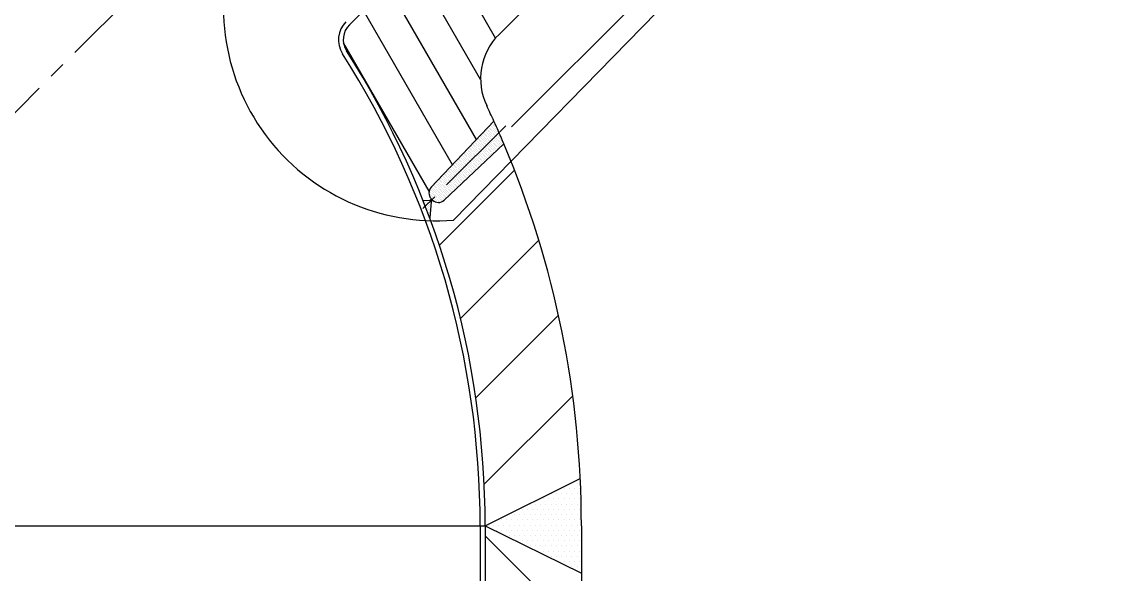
# Model space of a CAD drawing. Extents: x 2963 to 8481, y 2091 to 3069.
# Drawn here: x 3208.5 to 3273.4, y 2881.1 to 2914.2 of the extents above; entities that cross this region are included whole.
import ezdxf

# ---------------------------------------------------------------- set-up
doc = ezdxf.new("R2010")
doc.units = 0
doc.header["$LTSCALE"] = 20
doc.header["$MEASUREMENT"] = 0
doc.linetypes.add('CENTER', pattern=[2, 1.25, -0.25, 0.25, -0.25])
doc.layers.get('0').update_dxf_attribs({"linetype": 'CONTINUOUS'})
for name, color, linetype in [('中心线', 1, 'CENTER'), ('标注线', 3, 'CONTINUOUS'), ('粗实线', 7, 'CONTINUOUS'), ('细实线', 3, 'CONTINUOUS')]:
    doc.layers.add(name, color=color, linetype=linetype)

# ---------------------------------------------------------------- blocks, each defined once
blk = doc.blocks.new('*X5')
at = {"color": 0}
for p, q in [((807.1875, -204.375), (807.1875, -204.375)), ((808.125, -202.5), (808.125, -202.5)), ((808.125, -206.25), (808.125, -206.25)), ((809.0625, -204.375), (809.0625, -204.375)), ((810, -206.25), (810, -206.25)), ((810.9375, -204.375), (810.9375, -204.375)), ((811.875, -206.25), (811.875, -206.25)), ((812.8125, -204.375), (812.8125, -204.375)), ((813.75, -206.25), (813.75, -206.25)), ((815.625, -206.25), (815.625, -206.25)), ((817.5, -206.25), (817.5, -206.25)), ((807.1875, -208.125), (807.1875, -208.125)), ((807.1875, -211.875), (807.1875, -211.875)), ((807.1875, -215.625), (807.1875, -215.625)), ((808.125, -210), (808.125, -210)), ((808.125, -213.75), (808.125, -213.75)), ((808.125, -217.5), (808.125, -217.5)), ((809.0625, -208.125), (809.0625, -208.125)), ((809.0625, -211.875), (809.0625, -211.875)), ((809.0625, -215.625), (809.0625, -215.625)), ((809.0625, -219.375), (809.0625, -219.375)), ((810, -210), (810, -210)), ((810, -213.75), (810, -213.75)), ((810, -217.5), (810, -217.5)), ((810.9375, -208.125), (810.9375, -208.125)), ((810.9375, -211.875), (810.9375, -211.875)), ((810.9375, -215.625), (810.9375, -215.625)), ((810.9375, -219.375), (810.9375, -219.375)), ((811.875, -210), (811.875, -210)), ((811.875, -213.75), (811.875, -213.75)), ((811.875, -217.5), (811.875, -217.5)), ((812.8125, -208.125), (812.8125, -208.125)), ((812.8125, -211.875), (812.8125, -211.875)), ((812.8125, -215.625), (812.8125, -215.625)), ((812.8125, -219.375), (812.8125, -219.375)), ((813.75, -210), (813.75, -210)), ((813.75, -213.75), (813.75, -213.75)), ((813.75, -217.5), (813.75, -217.5)), ((814.6875, -208.125), (814.6875, -208.125)), ((814.6875, -211.875), (814.6875, -211.875)), ((814.6875, -215.625), (814.6875, -215.625)), ((814.6875, -219.375), (814.6875, -219.375)), ((815.625, -210), (815.625, -210)), ((815.625, -213.75), (815.625, -213.75)), ((815.625, -217.5), (815.625, -217.5)), ((816.5625, -208.125), (816.5625, -208.125)), ((816.5625, -211.875), (816.5625, -211.875)), ((816.5625, -215.625), (816.5625, -215.625)), ((816.5625, -219.375), (816.5625, -219.375)), ((817.5, -210), (817.5, -210)), ((817.5, -213.75), (817.5, -213.75)), ((817.5, -217.5), (817.5, -217.5)), ((818.4375, -208.125), (818.4375, -208.125)), ((818.4375, -211.875), (818.4375, -211.875)), ((818.4375, -215.625), (818.4375, -215.625)), ((818.4375, -219.375), (818.4375, -219.375)), ((819.375, -210), (819.375, -210)), ((819.375, -213.75), (819.375, -213.75)), ((819.375, -217.5), (819.375, -217.5)), ((820.3125, -208.125), (820.3125, -208.125)), ((820.3125, -211.875), (820.3125, -211.875)), ((820.3125, -215.625), (820.3125, -215.625)), ((820.3125, -219.375), (820.3125, -219.375)), ((821.25, -210), (821.25, -210)), ((821.25, -213.75), (821.25, -213.75)), ((821.25, -217.5), (821.25, -217.5)), ((822.1875, -208.125), (822.1875, -208.125)), ((822.1875, -211.875), (822.1875, -211.875)), ((822.1875, -215.625), (822.1875, -215.625)), ((822.1875, -219.375), (822.1875, -219.375)), ((823.125, -210), (823.125, -210)), ((823.125, -213.75), (823.125, -213.75)), ((823.125, -217.5), (823.125, -217.5)), ((824.0625, -211.875), (824.0625, -211.875)), ((824.0625, -215.625), (824.0625, -215.625)), ((824.0625, -219.375), (824.0625, -219.375)), ((825, -210), (825, -210)), ((825, -213.75), (825, -213.75)), ((825, -217.5), (825, -217.5)), ((825.9375, -211.875), (825.9375, -211.875)), ((825.9375, -215.625), (825.9375, -215.625)), ((825.9375, -219.375), (825.9375, -219.375)), ((826.875, -210), (826.875, -210)), ((826.875, -213.75), (826.875, -213.75)), ((826.875, -217.5), (826.875, -217.5)), ((827.8125, -211.875), (827.8125, -211.875)), ((827.8125, -215.625), (827.8125, -215.625)), ((827.8125, -219.375), (827.8125, -219.375)), ((828.75, -213.75), (828.75, -213.75)), ((828.75, -217.5), (828.75, -217.5)), ((829.6875, -211.875), (829.6875, -211.875)), ((829.6875, -215.625), (829.6875, -215.625)), ((829.6875, -219.375), (829.6875, -219.375)), ((830.625, -213.75), (830.625, -213.75)), ((830.625, -217.5), (830.625, -217.5)), ((831.5625, -211.875), (831.5625, -211.875)), ((831.5625, -215.625), (831.5625, -215.625)), ((831.5625, -219.375), (831.5625, -219.375)), ((832.5, -213.75), (832.5, -213.75)), ((832.5, -217.5), (832.5, -217.5)), ((833.4375, -215.625), (833.4375, -215.625)), ((833.4375, -219.375), (833.4375, -219.375)), ((808.125, -221.25), (808.125, -221.25)), ((808.125, -225), (808.125, -225)), ((808.125, -228.75), (808.125, -228.75)), ((808.125, -232.5), (808.125, -232.5)), ((809.0625, -223.125), (809.0625, -223.125)), ((809.0625, -226.875), (809.0625, -226.875)), ((809.0625, -230.625), (809.0625, -230.625)), ((810, -221.25), (810, -221.25)), ((810, -225), (810, -225)), ((810, -228.75), (810, -228.75)), ((810, -232.5), (810, -232.5)), ((810.9375, -223.125), (810.9375, -223.125)), ((810.9375, -226.875), (810.9375, -226.875)), ((810.9375, -230.625), (810.9375, -230.625)), ((811.875, -221.25), (811.875, -221.25)), ((811.875, -225), (811.875, -225)), ((811.875, -228.75), (811.875, -228.75)), ((811.875, -232.5), (811.875, -232.5)), ((812.8125, -223.125), (812.8125, -223.125)), ((812.8125, -226.875), (812.8125, -226.875)), ((812.8125, -230.625), (812.8125, -230.625)), ((813.75, -221.25), (813.75, -221.25)), ((813.75, -225), (813.75, -225)), ((813.75, -228.75), (813.75, -228.75)), ((813.75, -232.5), (813.75, -232.5)), ((814.6875, -223.125), (814.6875, -223.125)), ((814.6875, -226.875), (814.6875, -226.875)), ((814.6875, -230.625), (814.6875, -230.625)), ((815.625, -221.25), (815.625, -221.25)), ((815.625, -225), (815.625, -225)), ((815.625, -228.75), (815.625, -228.75)), ((815.625, -232.5), (815.625, -232.5)), ((816.5625, -223.125), (816.5625, -223.125)), ((816.5625, -226.875), (816.5625, -226.875)), ((816.5625, -230.625), (816.5625, -230.625)), ((817.5, -221.25), (817.5, -221.25)), ((817.5, -225), (817.5, -225)), ((817.5, -228.75), (817.5, -228.75)), ((817.5, -232.5), (817.5, -232.5)), ((818.4375, -223.125), (818.4375, -223.125)), ((818.4375, -226.875), (818.4375, -226.875)), ((818.4375, -230.625), (818.4375, -230.625)), ((819.375, -221.25), (819.375, -221.25)), ((819.375, -225), (819.375, -225)), ((819.375, -228.75), (819.375, -228.75)), ((819.375, -232.5), (819.375, -232.5)), ((820.3125, -223.125), (820.3125, -223.125)), ((820.3125, -226.875), (820.3125, -226.875)), ((820.3125, -230.625), (820.3125, -230.625)), ((821.25, -221.25), (821.25, -221.25)), ((821.25, -225), (821.25, -225)), ((821.25, -228.75), (821.25, -228.75)), ((821.25, -232.5), (821.25, -232.5)), ((822.1875, -223.125), (822.1875, -223.125)), ((822.1875, -226.875), (822.1875, -226.875)), ((822.1875, -230.625), (822.1875, -230.625)), ((823.125, -221.25), (823.125, -221.25)), ((823.125, -225), (823.125, -225)), ((823.125, -228.75), (823.125, -228.75)), ((823.125, -232.5), (823.125, -232.5)), ((824.0625, -223.125), (824.0625, -223.125)), ((824.0625, -226.875), (824.0625, -226.875)), ((824.0625, -230.625), (824.0625, -230.625)), ((825, -221.25), (825, -221.25)), ((825, -225), (825, -225)), ((825, -228.75), (825, -228.75)), ((825, -232.5), (825, -232.5)), ((825.9375, -223.125), (825.9375, -223.125)), ((825.9375, -226.875), (825.9375, -226.875)), ((825.9375, -230.625), (825.9375, -230.625)), ((826.875, -221.25), (826.875, -221.25)), ((826.875, -225), (826.875, -225)), ((826.875, -228.75), (826.875, -228.75)), ((826.875, -232.5), (826.875, -232.5)), ((827.8125, -223.125), (827.8125, -223.125)), ((827.8125, -226.875), (827.8125, -226.875)), ((827.8125, -230.625), (827.8125, -230.625)), ((828.75, -221.25), (828.75, -221.25)), ((828.75, -225), (828.75, -225)), ((828.75, -228.75), (828.75, -228.75)), ((828.75, -232.5), (828.75, -232.5)), ((829.6875, -223.125), (829.6875, -223.125)), ((829.6875, -226.875), (829.6875, -226.875)), ((829.6875, -230.625), (829.6875, -230.625)), ((830.625, -221.25), (830.625, -221.25)), ((830.625, -225), (830.625, -225)), ((830.625, -228.75), (830.625, -228.75)), ((830.625, -232.5), (830.625, -232.5)), ((831.5625, -223.125), (831.5625, -223.125)), ((831.5625, -226.875), (831.5625, -226.875)), ((831.5625, -230.625), (831.5625, -230.625)), ((832.5, -221.25), (832.5, -221.25)), ((832.5, -225), (832.5, -225)), ((832.5, -228.75), (832.5, -228.75)), ((832.5, -232.5), (832.5, -232.5)), ((833.4375, -223.125), (833.4375, -223.125)), ((833.4375, -226.875), (833.4375, -226.875)), ((833.4375, -230.625), (833.4375, -230.625)), ((808.125, -236.25), (808.125, -236.25)), ((808.125, -240), (808.125, -240)), ((808.125, -243.75), (808.125, -243.75)), ((809.0625, -234.375), (809.0625, -234.375)), ((809.0625, -238.125), (809.0625, -238.125)), ((809.0625, -241.875), (809.0625, -241.875)), ((809.0625, -245.625), (809.0625, -245.625)), ((810, -236.25), (810, -236.25)), ((810, -240), (810, -240)), ((810, -243.75), (810, -243.75)), ((810.9375, -234.375), (810.9375, -234.375)), ((810.9375, -238.125), (810.9375, -238.125)), ((810.9375, -241.875), (810.9375, -241.875)), ((810.9375, -245.625), (810.9375, -245.625)), ((811.875, -236.25), (811.875, -236.25)), ((811.875, -240), (811.875, -240)), ((811.875, -243.75), (811.875, -243.75)), ((812.8125, -234.375), (812.8125, -234.375)), ((812.8125, -238.125), (812.8125, -238.125)), ((812.8125, -241.875), (812.8125, -241.875)), ((812.8125, -245.625), (812.8125, -245.625)), ((813.75, -236.25), (813.75, -236.25)), ((813.75, -240), (813.75, -240)), ((813.75, -243.75), (813.75, -243.75)), ((814.6875, -234.375), (814.6875, -234.375)), ((814.6875, -238.125), (814.6875, -238.125)), ((814.6875, -241.875), (814.6875, -241.875)), ((814.6875, -245.625), (814.6875, -245.625)), ((815.625, -236.25), (815.625, -236.25)), ((815.625, -240), (815.625, -240)), ((815.625, -243.75), (815.625, -243.75)), ((816.5625, -234.375), (816.5625, -234.375)), ((816.5625, -238.125), (816.5625, -238.125)), ((816.5625, -241.875), (816.5625, -241.875)), ((816.5625, -245.625), (816.5625, -245.625)), ((817.5, -236.25), (817.5, -236.25)), ((817.5, -240), (817.5, -240)), ((817.5, -243.75), (817.5, -243.75)), ((818.4375, -234.375), (818.4375, -234.375)), ((818.4375, -238.125), (818.4375, -238.125)), ((818.4375, -241.875), (818.4375, -241.875)), ((818.4375, -245.625), (818.4375, -245.625)), ((819.375, -236.25), (819.375, -236.25)), ((819.375, -240), (819.375, -240)), ((819.375, -243.75), (819.375, -243.75)), ((820.3125, -234.375), (820.3125, -234.375)), ((820.3125, -238.125), (820.3125, -238.125)), ((820.3125, -241.875), (820.3125, -241.875)), ((820.3125, -245.625), (820.3125, -245.625)), ((821.25, -236.25), (821.25, -236.25)), ((821.25, -240), (821.25, -240)), ((821.25, -243.75), (821.25, -243.75)), ((822.1875, -234.375), (822.1875, -234.375)), ((822.1875, -238.125), (822.1875, -238.125)), ((822.1875, -241.875), (822.1875, -241.875)), ((822.1875, -245.625), (822.1875, -245.625)), ((823.125, -236.25), (823.125, -236.25)), ((823.125, -240), (823.125, -240)), ((823.125, -243.75), (823.125, -243.75)), ((824.0625, -234.375), (824.0625, -234.375)), ((824.0625, -238.125), (824.0625, -238.125)), ((824.0625, -241.875), (824.0625, -241.875)), ((824.0625, -245.625), (824.0625, -245.625)), ((825, -236.25), (825, -236.25)), ((825, -240), (825, -240)), ((825, -243.75), (825, -243.75)), ((825.9375, -234.375), (825.9375, -234.375)), ((825.9375, -238.125), (825.9375, -238.125)), ((825.9375, -241.875), (825.9375, -241.875)), ((825.9375, -245.625), (825.9375, -245.625)), ((826.875, -236.25), (826.875, -236.25)), ((826.875, -240), (826.875, -240)), ((826.875, -243.75), (826.875, -243.75)), ((827.8125, -234.375), (827.8125, -234.375)), ((827.8125, -238.125), (827.8125, -238.125)), ((827.8125, -241.875), (827.8125, -241.875)), ((827.8125, -245.625), (827.8125, -245.625)), ((828.75, -236.25), (828.75, -236.25)), ((828.75, -240), (828.75, -240)), ((828.75, -243.75), (828.75, -243.75)), ((829.6875, -234.375), (829.6875, -234.375)), ((829.6875, -238.125), (829.6875, -238.125)), ((829.6875, -241.875), (829.6875, -241.875)), ((829.6875, -245.625), (829.6875, -245.625)), ((830.625, -236.25), (830.625, -236.25)), ((830.625, -240), (830.625, -240)), ((830.625, -243.75), (830.625, -243.75)), ((831.5625, -234.375), (831.5625, -234.375)), ((831.5625, -238.125), (831.5625, -238.125)), ((831.5625, -241.875), (831.5625, -241.875)), ((831.5625, -245.625), (831.5625, -245.625)), ((832.5, -236.25), (832.5, -236.25)), ((832.5, -240), (832.5, -240)), ((832.5, -243.75), (832.5, -243.75)), ((833.4375, -234.375), (833.4375, -234.375)), ((833.4375, -238.125), (833.4375, -238.125)), ((808.125, -247.5), (808.125, -247.5)), ((808.125, -251.25), (808.125, -251.25)), ((809.0625, -249.375), (809.0625, -249.375)), ((809.0625, -253.125), (809.0625, -253.125)), ((809.0625, -256.875), (809.0625, -256.875)), ((810, -247.5), (810, -247.5)), ((810, -251.25), (810, -251.25)), ((810, -255), (810, -255)), ((810, -258.75), (810, -258.75)), ((810.9375, -249.375), (810.9375, -249.375)), ((810.9375, -253.125), (810.9375, -253.125)), ((810.9375, -256.875), (810.9375, -256.875)), ((811.875, -247.5), (811.875, -247.5)), ((811.875, -251.25), (811.875, -251.25)), ((811.875, -255), (811.875, -255)), ((811.875, -258.75), (811.875, -258.75)), ((812.8125, -249.375), (812.8125, -249.375)), ((812.8125, -253.125), (812.8125, -253.125)), ((812.8125, -256.875), (812.8125, -256.875)), ((813.75, -247.5), (813.75, -247.5)), ((813.75, -251.25), (813.75, -251.25)), ((813.75, -255), (813.75, -255)), ((813.75, -258.75), (813.75, -258.75)), ((814.6875, -249.375), (814.6875, -249.375)), ((814.6875, -253.125), (814.6875, -253.125)), ((814.6875, -256.875), (814.6875, -256.875)), ((815.625, -247.5), (815.625, -247.5)), ((815.625, -251.25), (815.625, -251.25)), ((815.625, -255), (815.625, -255)), ((815.625, -258.75), (815.625, -258.75)), ((816.5625, -249.375), (816.5625, -249.375)), ((816.5625, -253.125), (816.5625, -253.125)), ((816.5625, -256.875), (816.5625, -256.875)), ((817.5, -247.5), (817.5, -247.5)), ((817.5, -251.25), (817.5, -251.25)), ((817.5, -255), (817.5, -255)), ((817.5, -258.75), (817.5, -258.75)), ((818.4375, -249.375), (818.4375, -249.375)), ((818.4375, -253.125), (818.4375, -253.125)), ((818.4375, -256.875), (818.4375, -256.875)), ((819.375, -247.5), (819.375, -247.5)), ((819.375, -251.25), (819.375, -251.25)), ((819.375, -255), (819.375, -255)), ((819.375, -258.75), (819.375, -258.75)), ((820.3125, -249.375), (820.3125, -249.375)), ((820.3125, -253.125), (820.3125, -253.125)), ((820.3125, -256.875), (820.3125, -256.875)), ((821.25, -247.5), (821.25, -247.5)), ((821.25, -251.25), (821.25, -251.25)), ((821.25, -255), (821.25, -255)), ((821.25, -258.75), (821.25, -258.75)), ((822.1875, -249.375), (822.1875, -249.375)), ((822.1875, -253.125), (822.1875, -253.125)), ((822.1875, -256.875), (822.1875, -256.875)), ((823.125, -247.5), (823.125, -247.5)), ((823.125, -251.25), (823.125, -251.25)), ((823.125, -255), (823.125, -255)), ((823.125, -258.75), (823.125, -258.75)), ((824.0625, -249.375), (824.0625, -249.375)), ((824.0625, -253.125), (824.0625, -253.125)), ((824.0625, -256.875), (824.0625, -256.875)), ((825, -247.5), (825, -247.5)), ((825, -251.25), (825, -251.25)), ((825, -255), (825, -255)), ((825, -258.75), (825, -258.75)), ((825.9375, -249.375), (825.9375, -249.375)), ((825.9375, -253.125), (825.9375, -253.125)), ((825.9375, -256.875), (825.9375, -256.875)), ((826.875, -247.5), (826.875, -247.5)), ((826.875, -251.25), (826.875, -251.25)), ((826.875, -255), (826.875, -255)), ((826.875, -258.75), (826.875, -258.75)), ((827.8125, -249.375), (827.8125, -249.375)), ((827.8125, -253.125), (827.8125, -253.125)), ((827.8125, -256.875), (827.8125, -256.875)), ((828.75, -247.5), (828.75, -247.5)), ((828.75, -251.25), (828.75, -251.25)), ((828.75, -255), (828.75, -255)), ((828.75, -258.75), (828.75, -258.75)), ((829.6875, -249.375), (829.6875, -249.375)), ((829.6875, -253.125), (829.6875, -253.125)), ((829.6875, -256.875), (829.6875, -256.875)), ((830.625, -247.5), (830.625, -247.5)), ((830.625, -251.25), (830.625, -251.25)), ((830.625, -255), (830.625, -255)), ((830.625, -258.75), (830.625, -258.75)), ((831.5625, -249.375), (831.5625, -249.375)), ((831.5625, -253.125), (831.5625, -253.125)), ((831.5625, -256.875), (831.5625, -256.875)), ((832.5, -247.5), (832.5, -247.5)), ((832.5, -251.25), (832.5, -251.25)), ((832.5, -255), (832.5, -255)), ((832.5, -258.75), (832.5, -258.75)), ((809.0625, -260.625), (809.0625, -260.625)), ((809.0625, -264.375), (809.0625, -264.375)), ((809.0625, -268.125), (809.0625, -268.125)), ((809.0625, -271.875), (809.0625, -271.875)), ((810, -262.5), (810, -262.5)), ((810, -266.25), (810, -266.25)), ((810, -270), (810, -270)), ((810.9375, -260.625), (810.9375, -260.625)), ((810.9375, -264.375), (810.9375, -264.375)), ((810.9375, -268.125), (810.9375, -268.125)), ((810.9375, -271.875), (810.9375, -271.875)), ((811.875, -262.5), (811.875, -262.5)), ((811.875, -266.25), (811.875, -266.25)), ((811.875, -270), (811.875, -270)), ((812.8125, -260.625), (812.8125, -260.625)), ((812.8125, -264.375), (812.8125, -264.375)), ((812.8125, -268.125), (812.8125, -268.125)), ((812.8125, -271.875), (812.8125, -271.875)), ((813.75, -262.5), (813.75, -262.5)), ((813.75, -266.25), (813.75, -266.25)), ((813.75, -270), (813.75, -270)), ((814.6875, -260.625), (814.6875, -260.625)), ((814.6875, -264.375), (814.6875, -264.375)), ((814.6875, -268.125), (814.6875, -268.125)), ((814.6875, -271.875), (814.6875, -271.875)), ((815.625, -262.5), (815.625, -262.5)), ((815.625, -266.25), (815.625, -266.25)), ((815.625, -270), (815.625, -270)), ((816.5625, -260.625), (816.5625, -260.625)), ((816.5625, -264.375), (816.5625, -264.375)), ((816.5625, -268.125), (816.5625, -268.125)), ((816.5625, -271.875), (816.5625, -271.875)), ((817.5, -262.5), (817.5, -262.5)), ((817.5, -266.25), (817.5, -266.25)), ((817.5, -270), (817.5, -270)), ((818.4375, -260.625), (818.4375, -260.625)), ((818.4375, -264.375), (818.4375, -264.375)), ((818.4375, -268.125), (818.4375, -268.125)), ((818.4375, -271.875), (818.4375, -271.875)), ((819.375, -262.5), (819.375, -262.5)), ((819.375, -266.25), (819.375, -266.25)), ((819.375, -270), (819.375, -270)), ((820.3125, -260.625), (820.3125, -260.625)), ((820.3125, -264.375), (820.3125, -264.375)), ((820.3125, -268.125), (820.3125, -268.125)), ((820.3125, -271.875), (820.3125, -271.875)), ((821.25, -262.5), (821.25, -262.5)), ((821.25, -266.25), (821.25, -266.25)), ((821.25, -270), (821.25, -270)), ((822.1875, -260.625), (822.1875, -260.625)), ((822.1875, -264.375), (822.1875, -264.375)), ((822.1875, -268.125), (822.1875, -268.125)), ((822.1875, -271.875), (822.1875, -271.875)), ((823.125, -262.5), (823.125, -262.5)), ((823.125, -266.25), (823.125, -266.25)), ((823.125, -270), (823.125, -270)), ((824.0625, -260.625), (824.0625, -260.625)), ((824.0625, -264.375), (824.0625, -264.375)), ((824.0625, -268.125), (824.0625, -268.125)), ((824.0625, -271.875), (824.0625, -271.875)), ((825, -262.5), (825, -262.5)), ((825, -266.25), (825, -266.25)), ((825, -270), (825, -270)), ((825.9375, -260.625), (825.9375, -260.625)), ((825.9375, -264.375), (825.9375, -264.375)), ((825.9375, -268.125), (825.9375, -268.125)), ((825.9375, -271.875), (825.9375, -271.875)), ((826.875, -262.5), (826.875, -262.5)), ((826.875, -266.25), (826.875, -266.25)), ((826.875, -270), (826.875, -270)), ((827.8125, -260.625), (827.8125, -260.625)), ((827.8125, -264.375), (827.8125, -264.375)), ((827.8125, -268.125), (827.8125, -268.125)), ((827.8125, -271.875), (827.8125, -271.875)), ((828.75, -262.5), (828.75, -262.5)), ((828.75, -266.25), (828.75, -266.25)), ((828.75, -270), (828.75, -270)), ((829.6875, -260.625), (829.6875, -260.625)), ((829.6875, -264.375), (829.6875, -264.375)), ((829.6875, -268.125), (829.6875, -268.125)), ((829.6875, -271.875), (829.6875, -271.875)), ((830.625, -262.5), (830.625, -262.5)), ((830.625, -266.25), (830.625, -266.25)), ((830.625, -270), (830.625, -270)), ((831.5625, -260.625), (831.5625, -260.625)), ((831.5625, -264.375), (831.5625, -264.375)), ((831.5625, -268.125), (831.5625, -268.125)), ((831.5625, -271.875), (831.5625, -271.875)), ((832.5, -262.5), (832.5, -262.5)), ((832.5, -266.25), (832.5, -266.25)), ((832.5, -270), (832.5, -270)), ((809.0625, -275.625), (809.0625, -275.625)), ((809.0625, -279.375), (809.0625, -279.375)), ((809.0625, -283.125), (809.0625, -283.125)), ((810, -273.75), (810, -273.75)), ((810, -277.5), (810, -277.5)), ((810, -281.25), (810, -281.25)), ((810, -285), (810, -285)), ((810.9375, -275.625), (810.9375, -275.625)), ((810.9375, -279.375), (810.9375, -279.375)), ((810.9375, -283.125), (810.9375, -283.125)), ((811.875, -273.75), (811.875, -273.75)), ((811.875, -277.5), (811.875, -277.5)), ((811.875, -281.25), (811.875, -281.25)), ((811.875, -285), (811.875, -285)), ((812.8125, -275.625), (812.8125, -275.625)), ((812.8125, -279.375), (812.8125, -279.375)), ((812.8125, -283.125), (812.8125, -283.125)), ((813.75, -273.75), (813.75, -273.75)), ((813.75, -277.5), (813.75, -277.5)), ((813.75, -281.25), (813.75, -281.25)), ((813.75, -285), (813.75, -285)), ((814.6875, -275.625), (814.6875, -275.625)), ((814.6875, -279.375), (814.6875, -279.375)), ((814.6875, -283.125), (814.6875, -283.125)), ((815.625, -273.75), (815.625, -273.75)), ((815.625, -277.5), (815.625, -277.5)), ((815.625, -281.25), (815.625, -281.25)), ((815.625, -285), (815.625, -285)), ((816.5625, -275.625), (816.5625, -275.625)), ((816.5625, -279.375), (816.5625, -279.375)), ((816.5625, -283.125), (816.5625, -283.125)), ((817.5, -273.75), (817.5, -273.75)), ((817.5, -277.5), (817.5, -277.5)), ((817.5, -281.25), (817.5, -281.25)), ((817.5, -285), (817.5, -285)), ((818.4375, -275.625), (818.4375, -275.625)), ((818.4375, -279.375), (818.4375, -279.375)), ((818.4375, -283.125), (818.4375, -283.125)), ((819.375, -273.75), (819.375, -273.75)), ((819.375, -277.5), (819.375, -277.5)), ((819.375, -281.25), (819.375, -281.25)), ((819.375, -285), (819.375, -285)), ((820.3125, -275.625), (820.3125, -275.625)), ((820.3125, -279.375), (820.3125, -279.375)), ((820.3125, -283.125), (820.3125, -283.125)), ((821.25, -273.75), (821.25, -273.75)), ((821.25, -277.5), (821.25, -277.5)), ((821.25, -281.25), (821.25, -281.25)), ((821.25, -285), (821.25, -285)), ((822.1875, -275.625), (822.1875, -275.625)), ((822.1875, -279.375), (822.1875, -279.375)), ((822.1875, -283.125), (822.1875, -283.125)), ((823.125, -273.75), (823.125, -273.75)), ((823.125, -277.5), (823.125, -277.5)), ((823.125, -281.25), (823.125, -281.25)), ((823.125, -285), (823.125, -285)), ((824.0625, -275.625), (824.0625, -275.625)), ((824.0625, -279.375), (824.0625, -279.375)), ((824.0625, -283.125), (824.0625, -283.125)), ((825, -273.75), (825, -273.75)), ((825, -277.5), (825, -277.5)), ((825, -281.25), (825, -281.25)), ((825, -285), (825, -285)), ((825.9375, -275.625), (825.9375, -275.625)), ((825.9375, -279.375), (825.9375, -279.375)), ((825.9375, -283.125), (825.9375, -283.125)), ((826.875, -273.75), (826.875, -273.75)), ((826.875, -277.5), (826.875, -277.5)), ((826.875, -281.25), (826.875, -281.25)), ((826.875, -285), (826.875, -285)), ((827.8125, -275.625), (827.8125, -275.625)), ((827.8125, -279.375), (827.8125, -279.375)), ((827.8125, -283.125), (827.8125, -283.125)), ((828.75, -273.75), (828.75, -273.75)), ((828.75, -277.5), (828.75, -277.5)), ((828.75, -281.25), (828.75, -281.25)), ((828.75, -285), (828.75, -285)), ((829.6875, -275.625), (829.6875, -275.625)), ((829.6875, -279.375), (829.6875, -279.375)), ((829.6875, -283.125), (829.6875, -283.125)), ((830.625, -273.75), (830.625, -273.75)), ((830.625, -277.5), (830.625, -277.5)), ((830.625, -281.25), (830.625, -281.25)), ((830.625, -285), (830.625, -285)), ((831.5625, -275.625), (831.5625, -275.625)), ((831.5625, -279.375), (831.5625, -279.375)), ((831.5625, -283.125), (831.5625, -283.125)), ((832.5, -273.75), (832.5, -273.75)), ((809.0625, -286.875), (809.0625, -286.875)), ((810, -288.75), (810, -288.75)), ((810, -292.5), (810, -292.5)), ((810, -296.25), (810, -296.25)), ((810.9375, -286.875), (810.9375, -286.875)), ((810.9375, -290.625), (810.9375, -290.625)), ((810.9375, -294.375), (810.9375, -294.375)), ((810.9375, -298.125), (810.9375, -298.125)), ((811.875, -288.75), (811.875, -288.75)), ((811.875, -292.5), (811.875, -292.5)), ((811.875, -296.25), (811.875, -296.25)), ((812.8125, -286.875), (812.8125, -286.875)), ((812.8125, -290.625), (812.8125, -290.625)), ((812.8125, -294.375), (812.8125, -294.375)), ((812.8125, -298.125), (812.8125, -298.125)), ((813.75, -288.75), (813.75, -288.75)), ((813.75, -292.5), (813.75, -292.5)), ((813.75, -296.25), (813.75, -296.25)), ((814.6875, -286.875), (814.6875, -286.875)), ((814.6875, -290.625), (814.6875, -290.625)), ((814.6875, -294.375), (814.6875, -294.375)), ((814.6875, -298.125), (814.6875, -298.125)), ((815.625, -288.75), (815.625, -288.75)), ((815.625, -292.5), (815.625, -292.5)), ((815.625, -296.25), (815.625, -296.25)), ((816.5625, -286.875), (816.5625, -286.875)), ((816.5625, -290.625), (816.5625, -290.625)), ((816.5625, -294.375), (816.5625, -294.375)), ((816.5625, -298.125), (816.5625, -298.125)), ((817.5, -288.75), (817.5, -288.75)), ((817.5, -292.5), (817.5, -292.5)), ((817.5, -296.25), (817.5, -296.25)), ((818.4375, -286.875), (818.4375, -286.875)), ((818.4375, -290.625), (818.4375, -290.625)), ((818.4375, -294.375), (818.4375, -294.375)), ((818.4375, -298.125), (818.4375, -298.125)), ((819.375, -288.75), (819.375, -288.75)), ((819.375, -292.5), (819.375, -292.5)), ((819.375, -296.25), (819.375, -296.25)), ((820.3125, -286.875), (820.3125, -286.875)), ((820.3125, -290.625), (820.3125, -290.625)), ((820.3125, -294.375), (820.3125, -294.375)), ((820.3125, -298.125), (820.3125, -298.125)), ((821.25, -288.75), (821.25, -288.75)), ((821.25, -292.5), (821.25, -292.5)), ((821.25, -296.25), (821.25, -296.25)), ((822.1875, -286.875), (822.1875, -286.875)), ((822.1875, -290.625), (822.1875, -290.625)), ((822.1875, -294.375), (822.1875, -294.375)), ((822.1875, -298.125), (822.1875, -298.125)), ((823.125, -288.75), (823.125, -288.75)), ((823.125, -292.5), (823.125, -292.5)), ((823.125, -296.25), (823.125, -296.25)), ((824.0625, -286.875), (824.0625, -286.875)), ((824.0625, -290.625), (824.0625, -290.625)), ((824.0625, -294.375), (824.0625, -294.375)), ((824.0625, -298.125), (824.0625, -298.125)), ((825, -288.75), (825, -288.75)), ((825, -292.5), (825, -292.5)), ((825, -296.25), (825, -296.25)), ((825.9375, -286.875), (825.9375, -286.875)), ((825.9375, -290.625), (825.9375, -290.625)), ((825.9375, -294.375), (825.9375, -294.375)), ((825.9375, -298.125), (825.9375, -298.125)), ((826.875, -288.75), (826.875, -288.75)), ((826.875, -292.5), (826.875, -292.5)), ((826.875, -296.25), (826.875, -296.25)), ((827.8125, -286.875), (827.8125, -286.875)), ((827.8125, -290.625), (827.8125, -290.625)), ((827.8125, -294.375), (827.8125, -294.375)), ((827.8125, -298.125), (827.8125, -298.125)), ((828.75, -288.75), (828.75, -288.75)), ((828.75, -292.5), (828.75, -292.5)), ((828.75, -296.25), (828.75, -296.25)), ((829.6875, -286.875), (829.6875, -286.875)), ((829.6875, -290.625), (829.6875, -290.625)), ((829.6875, -294.375), (829.6875, -294.375)), ((829.6875, -298.125), (829.6875, -298.125)), ((830.625, -288.75), (830.625, -288.75)), ((830.625, -292.5), (830.625, -292.5)), ((830.625, -296.25), (830.625, -296.25)), ((831.5625, -286.875), (831.5625, -286.875)), ((831.5625, -290.625), (831.5625, -290.625)), ((831.5625, -294.375), (831.5625, -294.375)), ((831.5625, -298.125), (831.5625, -298.125)), ((810, -300), (810, -300)), ((810, -303.75), (810, -303.75)), ((810, -307.5), (810, -307.5)), ((810, -311.25), (810, -311.25)), ((810.9375, -301.875), (810.9375, -301.875)), ((810.9375, -305.625), (810.9375, -305.625)), ((810.9375, -309.375), (810.9375, -309.375)), ((811.875, -300), (811.875, -300)), ((811.875, -303.75), (811.875, -303.75)), ((811.875, -307.5), (811.875, -307.5)), ((811.875, -311.25), (811.875, -311.25)), ((812.8125, -301.875), (812.8125, -301.875)), ((812.8125, -305.625), (812.8125, -305.625)), ((812.8125, -309.375), (812.8125, -309.375)), ((813.75, -300), (813.75, -300)), ((813.75, -303.75), (813.75, -303.75)), ((813.75, -307.5), (813.75, -307.5)), ((813.75, -311.25), (813.75, -311.25)), ((814.6875, -301.875), (814.6875, -301.875)), ((814.6875, -305.625), (814.6875, -305.625)), ((814.6875, -309.375), (814.6875, -309.375)), ((815.625, -300), (815.625, -300)), ((815.625, -303.75), (815.625, -303.75)), ((815.625, -307.5), (815.625, -307.5)), ((815.625, -311.25), (815.625, -311.25)), ((816.5625, -301.875), (816.5625, -301.875)), ((816.5625, -305.625), (816.5625, -305.625)), ((816.5625, -309.375), (816.5625, -309.375)), ((817.5, -300), (817.5, -300)), ((817.5, -303.75), (817.5, -303.75)), ((817.5, -307.5), (817.5, -307.5)), ((817.5, -311.25), (817.5, -311.25)), ((818.4375, -301.875), (818.4375, -301.875)), ((818.4375, -305.625), (818.4375, -305.625)), ((818.4375, -309.375), (818.4375, -309.375)), ((819.375, -300), (819.375, -300)), ((819.375, -303.75), (819.375, -303.75)), ((819.375, -307.5), (819.375, -307.5)), ((819.375, -311.25), (819.375, -311.25)), ((820.3125, -301.875), (820.3125, -301.875)), ((820.3125, -305.625), (820.3125, -305.625)), ((820.3125, -309.375), (820.3125, -309.375)), ((821.25, -300), (821.25, -300)), ((821.25, -303.75), (821.25, -303.75)), ((821.25, -307.5), (821.25, -307.5)), ((821.25, -311.25), (821.25, -311.25)), ((822.1875, -301.875), (822.1875, -301.875)), ((822.1875, -305.625), (822.1875, -305.625)), ((822.1875, -309.375), (822.1875, -309.375)), ((823.125, -300), (823.125, -300)), ((823.125, -303.75), (823.125, -303.75)), ((823.125, -307.5), (823.125, -307.5)), ((823.125, -311.25), (823.125, -311.25)), ((824.0625, -301.875), (824.0625, -301.875)), ((824.0625, -305.625), (824.0625, -305.625)), ((824.0625, -309.375), (824.0625, -309.375)), ((825, -300), (825, -300)), ((825, -303.75), (825, -303.75)), ((825, -307.5), (825, -307.5)), ((825, -311.25), (825, -311.25)), ((825.9375, -301.875), (825.9375, -301.875)), ((825.9375, -305.625), (825.9375, -305.625)), ((825.9375, -309.375), (825.9375, -309.375)), ((826.875, -300), (826.875, -300)), ((826.875, -303.75), (826.875, -303.75)), ((826.875, -307.5), (826.875, -307.5)), ((826.875, -311.25), (826.875, -311.25)), ((827.8125, -301.875), (827.8125, -301.875)), ((827.8125, -305.625), (827.8125, -305.625)), ((827.8125, -309.375), (827.8125, -309.375)), ((828.75, -300), (828.75, -300)), ((828.75, -303.75), (828.75, -303.75)), ((828.75, -307.5), (828.75, -307.5)), ((828.75, -311.25), (828.75, -311.25)), ((829.6875, -301.875), (829.6875, -301.875)), ((829.6875, -305.625), (829.6875, -305.625)), ((829.6875, -309.375), (829.6875, -309.375)), ((830.625, -300), (830.625, -300)), ((830.625, -303.75), (830.625, -303.75)), ((830.625, -307.5), (830.625, -307.5)), ((830.625, -311.25), (830.625, -311.25)), ((831.5625, -301.875), (831.5625, -301.875)), ((831.5625, -305.625), (831.5625, -305.625)), ((831.5625, -309.375), (831.5625, -309.375)), ((810.9375, -313.125), (810.9375, -313.125)), ((811.875, -315), (811.875, -315)), ((812.8125, -313.125), (812.8125, -313.125)), ((812.8125, -316.875), (812.8125, -316.875)), ((813.75, -315), (813.75, -315)), ((814.6875, -313.125), (814.6875, -313.125)), ((814.6875, -316.875), (814.6875, -316.875)), ((815.625, -315), (815.625, -315)), ((815.625, -318.75), (815.625, -318.75)), ((816.5625, -313.125), (816.5625, -313.125)), ((816.5625, -316.875), (816.5625, -316.875)), ((817.5, -315), (817.5, -315)), ((817.5, -318.75), (817.5, -318.75)), ((818.4375, -313.125), (818.4375, -313.125)), ((818.4375, -316.875), (818.4375, -316.875)), ((818.4375, -324.375), (818.4375, -324.375)), ((819.375, -315), (819.375, -315)), ((819.375, -318.75), (819.375, -318.75)), ((820.3125, -313.125), (820.3125, -313.125)), ((820.3125, -316.875), (820.3125, -316.875)), ((820.3125, -320.625), (820.3125, -320.625)), ((820.3125, -324.375), (820.3125, -324.375)), ((821.25, -315), (821.25, -315)), ((821.25, -318.75), (821.25, -318.75)), ((821.25, -322.5), (821.25, -322.5)), ((822.1875, -313.125), (822.1875, -313.125)), ((822.1875, -316.875), (822.1875, -316.875)), ((822.1875, -324.375), (822.1875, -324.375)), ((823.125, -315), (823.125, -315)), ((823.125, -318.75), (823.125, -318.75)), ((824.0625, -313.125), (824.0625, -313.125)), ((824.0625, -316.875), (824.0625, -316.875)), ((825, -315), (825, -315)), ((825, -318.75), (825, -318.75)), ((825.9375, -313.125), (825.9375, -313.125)), ((825.9375, -316.875), (825.9375, -316.875)), ((826.875, -315), (826.875, -315)), ((827.8125, -313.125), (827.8125, -313.125)), ((827.8125, -316.875), (827.8125, -316.875)), ((828.75, -315), (828.75, -315)), ((829.6875, -313.125), (829.6875, -313.125)), ((816.5625, -328.125), (816.5625, -328.125)), ((817.5, -326.25), (817.5, -326.25)), ((818.4375, -328.125), (818.4375, -328.125)), ((819.375, -326.25), (819.375, -326.25)), ((819.375, -330), (819.375, -330)), ((820.3125, -328.125), (820.3125, -328.125)), ((821.25, -326.25), (821.25, -326.25)), ((821.25, -330), (821.25, -330)), ((822.1875, -328.125), (822.1875, -328.125)), ((822.1875, -331.875), (822.1875, -331.875)), ((823.125, -326.25), (823.125, -326.25)), ((823.125, -330), (823.125, -330)), ((824.0625, -328.125), (824.0625, -328.125)), ((824.0625, -331.875), (824.0625, -331.875)), ((825, -330), (825, -330)), ((825.9375, -328.125), (825.9375, -328.125)), ((825.9375, -331.875), (825.9375, -331.875)), ((826.875, -330), (826.875, -330)), ((826.875, -333.75), (826.875, -333.75)), ((827.8125, -331.875), (827.8125, -331.875)), ((828.75, -333.75), (828.75, -333.75)), ((830.625, -333.75), (830.625, -333.75)), ((831.5625, -335.625), (831.5625, -335.625))]:
    blk.add_line(p, q, dxfattribs=at)
blk = doc.blocks.new('*X11')
at = {"color": 0}
for p, q in [((2600.984, 2900.797), (2605.472, 2905.285)), ((2602.247, 2896.404), (2606.928, 2901.085)), ((2603.164, 2891.663), (2608.102, 2896.602)), ((2603.661, 2886.504), (2608.951, 2891.794))]:
    blk.add_line(p, q, dxfattribs=at)
blk = doc.blocks.new('*X14')
at = {"color": 0}
blk.add_line((2609.469, 2877.679), (2603.719, 2883.429), dxfattribs=at)
blk = doc.blocks.new('*X18')
at = {"color": 0}
for p, q in [((2608.4375, 2886.25), (2608.4375, 2886.25)), ((2608.75, 2886.25), (2608.75, 2886.25)), ((2608.90625, 2886.5625), (2608.90625, 2886.5625)), ((2609.0625, 2886.25), (2609.0625, 2886.25)), ((2609.21875, 2886.5625), (2609.21875, 2886.5625)), ((2609.375, 2886.25), (2609.375, 2886.25)), ((2607.1875, 2885.625), (2607.1875, 2885.625)), ((2607.5, 2885.625), (2607.5, 2885.625)), ((2607.65625, 2885.9375), (2607.65625, 2885.9375)), ((2607.8125, 2885.625), (2607.8125, 2885.625)), ((2607.96875, 2885.9375), (2607.96875, 2885.9375)), ((2608.125, 2885.625), (2608.125, 2885.625)), ((2608.28125, 2885.9375), (2608.28125, 2885.9375)), ((2608.4375, 2885.625), (2608.4375, 2885.625)), ((2608.59375, 2885.9375), (2608.59375, 2885.9375)), ((2608.75, 2885.625), (2608.75, 2885.625)), ((2608.90625, 2885.9375), (2608.90625, 2885.9375)), ((2609.0625, 2885.625), (2609.0625, 2885.625)), ((2609.21875, 2885.9375), (2609.21875, 2885.9375)), ((2609.375, 2885.625), (2609.375, 2885.625)), ((2605.9375, 2885), (2605.9375, 2885)), ((2606.25, 2885), (2606.25, 2885)), ((2606.40625, 2885.3125), (2606.40625, 2885.3125)), ((2606.5625, 2885), (2606.5625, 2885)), ((2606.71875, 2885.3125), (2606.71875, 2885.3125)), ((2606.875, 2885), (2606.875, 2885)), ((2607.03125, 2885.3125), (2607.03125, 2885.3125)), ((2607.1875, 2885), (2607.1875, 2885)), ((2607.34375, 2885.3125), (2607.34375, 2885.3125)), ((2607.5, 2885), (2607.5, 2885)), ((2607.65625, 2885.3125), (2607.65625, 2885.3125)), ((2607.8125, 2885), (2607.8125, 2885)), ((2607.96875, 2885.3125), (2607.96875, 2885.3125)), ((2608.125, 2885), (2608.125, 2885)), ((2608.28125, 2885.3125), (2608.28125, 2885.3125)), ((2608.4375, 2885), (2608.4375, 2885)), ((2608.59375, 2885.3125), (2608.59375, 2885.3125)), ((2608.75, 2885), (2608.75, 2885)), ((2608.90625, 2885.3125), (2608.90625, 2885.3125)), ((2609.0625, 2885), (2609.0625, 2885)), ((2609.21875, 2885.3125), (2609.21875, 2885.3125)), ((2609.375, 2885), (2609.375, 2885)), ((2604.6875, 2884.375), (2604.6875, 2884.375)), ((2605, 2884.375), (2605, 2884.375)), ((2605.15625, 2884.6875), (2605.15625, 2884.6875)), ((2605.3125, 2884.375), (2605.3125, 2884.375)), ((2605.46875, 2884.6875), (2605.46875, 2884.6875)), ((2605.625, 2884.375), (2605.625, 2884.375)), ((2605.78125, 2884.6875), (2605.78125, 2884.6875)), ((2605.9375, 2884.375), (2605.9375, 2884.375)), ((2606.09375, 2884.6875), (2606.09375, 2884.6875)), ((2606.25, 2884.375), (2606.25, 2884.375)), ((2606.40625, 2884.6875), (2606.40625, 2884.6875)), ((2606.5625, 2884.375), (2606.5625, 2884.375)), ((2606.71875, 2884.6875), (2606.71875, 2884.6875)), ((2606.875, 2884.375), (2606.875, 2884.375)), ((2607.03125, 2884.6875), (2607.03125, 2884.6875)), ((2607.1875, 2884.375), (2607.1875, 2884.375)), ((2607.34375, 2884.6875), (2607.34375, 2884.6875)), ((2607.5, 2884.375), (2607.5, 2884.375)), ((2607.65625, 2884.6875), (2607.65625, 2884.6875)), ((2607.8125, 2884.375), (2607.8125, 2884.375)), ((2607.96875, 2884.6875), (2607.96875, 2884.6875)), ((2608.125, 2884.375), (2608.125, 2884.375)), ((2608.28125, 2884.6875), (2608.28125, 2884.6875)), ((2608.4375, 2884.375), (2608.4375, 2884.375)), ((2608.59375, 2884.6875), (2608.59375, 2884.6875)), ((2608.75, 2884.375), (2608.75, 2884.375)), ((2608.90625, 2884.6875), (2608.90625, 2884.6875)), ((2609.0625, 2884.375), (2609.0625, 2884.375)), ((2609.21875, 2884.6875), (2609.21875, 2884.6875)), ((2609.375, 2884.375), (2609.375, 2884.375)), ((2603.90625, 2884.0625), (2603.90625, 2884.0625)), ((2604.21875, 2884.0625), (2604.21875, 2884.0625)), ((2604.375, 2883.75), (2604.375, 2883.75)), ((2604.53125, 2884.0625), (2604.53125, 2884.0625)), ((2604.6875, 2883.75), (2604.6875, 2883.75)), ((2604.84375, 2884.0625), (2604.84375, 2884.0625)), ((2605, 2883.75), (2605, 2883.75)), ((2605.15625, 2884.0625), (2605.15625, 2884.0625)), ((2605.3125, 2883.75), (2605.3125, 2883.75)), ((2605.46875, 2884.0625), (2605.46875, 2884.0625)), ((2605.625, 2883.75), (2605.625, 2883.75)), ((2605.78125, 2884.0625), (2605.78125, 2884.0625)), ((2605.9375, 2883.75), (2605.9375, 2883.75)), ((2606.09375, 2884.0625), (2606.09375, 2884.0625)), ((2606.25, 2883.75), (2606.25, 2883.75)), ((2606.40625, 2884.0625), (2606.40625, 2884.0625)), ((2606.5625, 2883.75), (2606.5625, 2883.75)), ((2606.71875, 2884.0625), (2606.71875, 2884.0625)), ((2606.875, 2883.75), (2606.875, 2883.75)), ((2607.03125, 2884.0625), (2607.03125, 2884.0625)), ((2607.1875, 2883.75), (2607.1875, 2883.75)), ((2607.34375, 2884.0625), (2607.34375, 2884.0625)), ((2607.5, 2883.75), (2607.5, 2883.75)), ((2607.65625, 2884.0625), (2607.65625, 2884.0625)), ((2607.8125, 2883.75), (2607.8125, 2883.75)), ((2607.96875, 2884.0625), (2607.96875, 2884.0625)), ((2608.125, 2883.75), (2608.125, 2883.75)), ((2608.28125, 2884.0625), (2608.28125, 2884.0625)), ((2608.4375, 2883.75), (2608.4375, 2883.75)), ((2608.59375, 2884.0625), (2608.59375, 2884.0625)), ((2608.75, 2883.75), (2608.75, 2883.75)), ((2608.90625, 2884.0625), (2608.90625, 2884.0625)), ((2609.0625, 2883.75), (2609.0625, 2883.75)), ((2609.21875, 2884.0625), (2609.21875, 2884.0625)), ((2609.375, 2883.75), (2609.375, 2883.75)), ((2605.15625, 2883.4375), (2605.15625, 2883.4375)), ((2605.46875, 2883.4375), (2605.46875, 2883.4375)), ((2605.625, 2883.125), (2605.625, 2883.125)), ((2605.78125, 2883.4375), (2605.78125, 2883.4375)), ((2605.9375, 2883.125), (2605.9375, 2883.125)), ((2606.09375, 2883.4375), (2606.09375, 2883.4375)), ((2606.25, 2883.125), (2606.25, 2883.125)), ((2606.40625, 2883.4375), (2606.40625, 2883.4375)), ((2606.5625, 2883.125), (2606.5625, 2883.125)), ((2606.71875, 2883.4375), (2606.71875, 2883.4375)), ((2606.875, 2883.125), (2606.875, 2883.125)), ((2607.03125, 2883.4375), (2607.03125, 2883.4375)), ((2607.1875, 2883.125), (2607.1875, 2883.125)), ((2607.34375, 2883.4375), (2607.34375, 2883.4375)), ((2607.5, 2883.125), (2607.5, 2883.125)), ((2607.65625, 2883.4375), (2607.65625, 2883.4375)), ((2607.8125, 2883.125), (2607.8125, 2883.125)), ((2607.96875, 2883.4375), (2607.96875, 2883.4375)), ((2608.125, 2883.125), (2608.125, 2883.125)), ((2608.28125, 2883.4375), (2608.28125, 2883.4375)), ((2608.4375, 2883.125), (2608.4375, 2883.125)), ((2608.59375, 2883.4375), (2608.59375, 2883.4375)), ((2608.75, 2883.125), (2608.75, 2883.125)), ((2608.90625, 2883.4375), (2608.90625, 2883.4375)), ((2609.0625, 2883.125), (2609.0625, 2883.125)), ((2609.21875, 2883.4375), (2609.21875, 2883.4375)), ((2609.375, 2883.125), (2609.375, 2883.125)), ((2606.40625, 2882.8125), (2606.40625, 2882.8125)), ((2606.71875, 2882.8125), (2606.71875, 2882.8125)), ((2606.875, 2882.5), (2606.875, 2882.5)), ((2607.03125, 2882.8125), (2607.03125, 2882.8125)), ((2607.1875, 2882.5), (2607.1875, 2882.5)), ((2607.34375, 2882.8125), (2607.34375, 2882.8125)), ((2607.5, 2882.5), (2607.5, 2882.5)), ((2607.65625, 2882.8125), (2607.65625, 2882.8125)), ((2607.65625, 2882.1875), (2607.65625, 2882.1875)), ((2607.8125, 2882.5), (2607.8125, 2882.5)), ((2607.96875, 2882.8125), (2607.96875, 2882.8125)), ((2607.96875, 2882.1875), (2607.96875, 2882.1875)), ((2608.125, 2882.5), (2608.125, 2882.5)), ((2608.28125, 2882.8125), (2608.28125, 2882.8125)), ((2608.28125, 2882.1875), (2608.28125, 2882.1875)), ((2608.4375, 2882.5), (2608.4375, 2882.5)), ((2608.59375, 2882.8125), (2608.59375, 2882.8125)), ((2608.59375, 2882.1875), (2608.59375, 2882.1875)), ((2608.75, 2882.5), (2608.75, 2882.5)), ((2608.90625, 2882.8125), (2608.90625, 2882.8125)), ((2608.90625, 2882.1875), (2608.90625, 2882.1875)), ((2609.0625, 2882.5), (2609.0625, 2882.5)), ((2609.21875, 2882.8125), (2609.21875, 2882.8125)), ((2609.21875, 2882.1875), (2609.21875, 2882.1875)), ((2609.375, 2882.5), (2609.375, 2882.5)), ((2608.125, 2881.875), (2608.125, 2881.875)), ((2608.4375, 2881.875), (2608.4375, 2881.875)), ((2608.75, 2881.875), (2608.75, 2881.875)), ((2608.90625, 2881.5625), (2608.90625, 2881.5625)), ((2609.0625, 2881.875), (2609.0625, 2881.875)), ((2609.21875, 2881.5625), (2609.21875, 2881.5625)), ((2609.375, 2881.875), (2609.375, 2881.875)), ((2609.375, 2881.25), (2609.375, 2881.25))]:
    blk.add_line(p, q, dxfattribs=at)
blk = doc.blocks.new('*X24')
at = {"color": 0}
for p, q in [((2604.575, 2920.744), (2603.804, 2922.079)), ((2603.849, 2918.002), (2602.309, 2920.669)), ((2605.313, 2919.466), (2604.756, 2920.43)), ((2602.436, 2916.448), (2600.845, 2919.205)), ((2603.448, 2910.696), (2599.38, 2917.741)), ((2607.254, 2916.104), (2606.555, 2917.314)), ((2603.206, 2907.115), (2597.916, 2916.277)), ((2605.79, 2914.64), (2605.091, 2915.85)), ((2601.77, 2905.602), (2596.452, 2914.813)), ((2604.333, 2913.164), (2603.252, 2915.035)), ((2600.371, 2904.025), (2595.258, 2912.881))]:
    blk.add_line(p, q, dxfattribs=at)

msp = doc.modelspace()

# ---------------------------------------------------------------- linework, layer by layer
at = {"layer": '中心线', "ltscale": 0.2}
for p, q in [((3183.34, 2884.0229), (3246.1922, 2946.8751)), ((3237.3696, 2907.9349), (3231.7976, 2902.3629))]:
    msp.add_line(p, q, dxfattribs=at)
at = {"layer": '标注线'}
msp.add_line((3237.7125, 2907.87), (3273.3666, 2943.5242), dxfattribs=at)
at = {"layer": '粗实线'}
for p, q in [((3228.0285, 2913.9682), (3236.1332, 2922.0729)), ((3236.9668, 2913.3959), (3241.0355, 2917.4646)), ((3232.9175, 2904.2604), (3236.6622, 2908.2065)), ((3233.6951, 2903.4828), (3237.253, 2906.8591)), ((3232.8383, 2903.4742), (3232.4403, 2903.4394)), ((3232.909, 2903.4035), (3232.8245, 2902.4383)), ((3232.8383, 2903.4742), (3232.9266, 2903.5626)), ((3232.909, 2903.4035), (3232.9974, 2903.4919)), ((3236.14, 2884.0229), (3241.8216, 2886.8529)), ((3130.54, 2884.0229), (3236.14, 2884.0229)), ((3235.84, 2884.0229), (3235.84, 2872.3579)), ((3236.14, 2884.0229), (3236.14, 2872.3579)), ((3236.14, 2884.0229), (3241.89, 2881.193)), ((3241.89, 2884.0229), (3241.89, 2872.3579))]:
    msp.add_line(p, q, dxfattribs=at)
for centre, radius, start, end in [((3228.9102, 2913.0645), 1.5375, 135, 212.509074), ((3228.9124, 2913.0843), 1.25, 135, 212.525581), ((3239.6184, 2910.7443), 3.75, 135, 205.398665), ((3183.34, 2884.0229), 52.5, 0, 32.509074), ((3183.34, 2884.0229), 52.8, 0, 32.525581), ((3183.34, 2884.0229), 58.55, 24.396024, 25.398665), ((3183.34, 2884.0229), 58.55, 22.956325, 24.396024), ((3183.34, 2884.0229), 58.55, 0, 22.956325), ((3233.2802, 2903.9162), 0.5, 136.5, 225), ((3233.3509, 2903.8455), 0.5, 225, 313.5)]:
    msp.add_arc(centre, radius, start, end, dxfattribs=at)
for p in [(3232.5201, 2903.0853), (3232.8736, 2903.4389)]:
    msp.add_point(p, dxfattribs=at)
at = {"layer": '细实线', "color": 3}
msp.add_line((3256.7879, 2925.3839), (3234.2573, 2902.2986), dxfattribs=at)
msp.add_arc((3233.2105, 2914.9554), 12.7001, 158.141777, 274.727918, dxfattribs=at)

# ---------------------------------------------------------------- block references
for name in ['*X24', '*X11', '*X18', '*X14']:
    msp.add_blockref(name, (632.4207, 0), dxfattribs=at)
at = {"layer": '细实线', "color": 3, "xscale": 0.05, "yscale": 0.05, "zscale": 0.05, "rotation": 315}
msp.add_blockref('*X5', (3215.2644, 2943.8567), dxfattribs=at)

doc.saveas('drawing.dxf')
